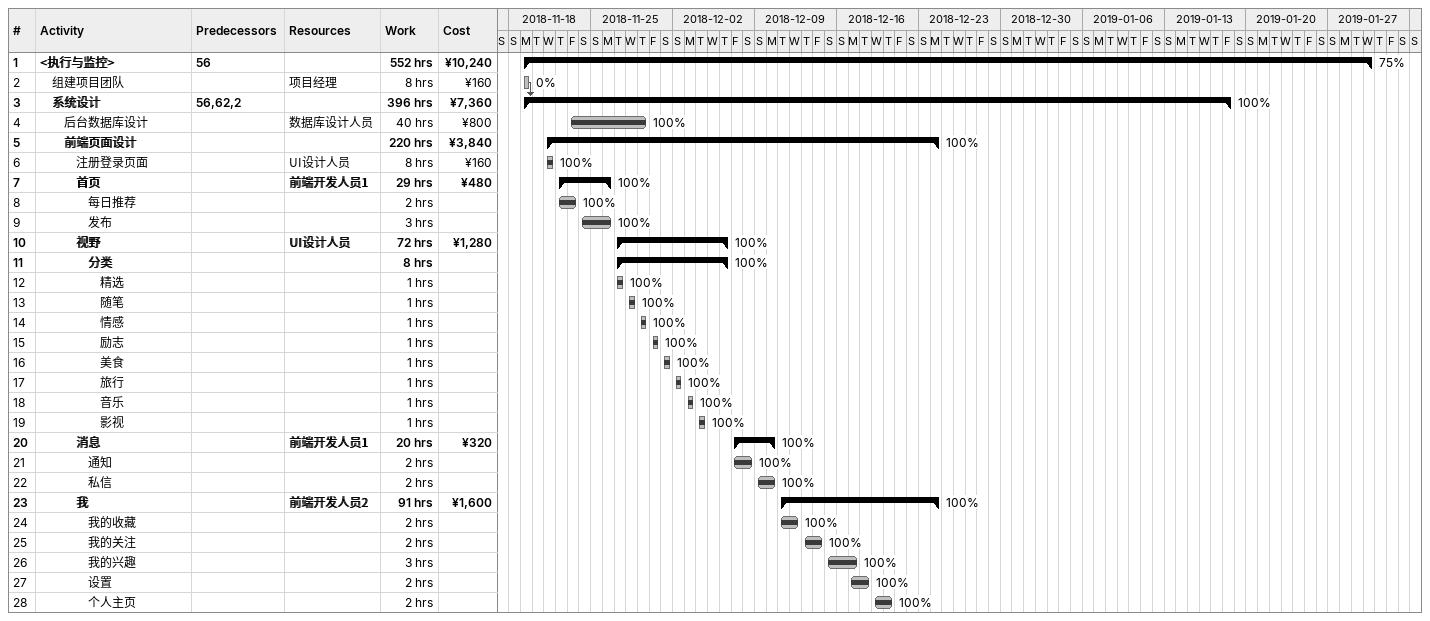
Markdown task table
| ID | Level | Task | Start | Finish | Predecessors | Resources | % complete | Work (h) | Cost (¥) |
|---|---|---|---|---|---|---|---|---|---|
| 1 | 1 | **<执行与监控>** | 2018-11-19 | 2019-01-30 | 56 |  | 75 | 552 | 10240 |
| 2 | 2 | 组建项目团队 | 2018-11-19 | 2018-11-19 |  | 项目经理 | 0 | 8 | 160 |
| 3 | 2 | **系统设计** | 2018-11-19 | 2019-01-18 | 56, 62, 2 |  | 100 | 396 | 7360 |
| 4 | 3 | 后台数据库设计 | 2018-11-23 | 2018-11-29 |  | 数据库设计人员 | 100 | 40 | 800 |
| 5 | 3 | **前端页面设计** | 2018-11-21 | 2018-12-24 |  |  | 100 | 220 | 3840 |
| 6 | 4 | 注册登录页面 | 2018-11-21 | 2018-11-21 |  | UI设计人员 | 100 | 8 | 160 |
| 7 | 4 | **首页** | 2018-11-22 | 2018-11-26 |  | 前端开发人员1 | 100 | 29 | 480 |
| 8 | 5 | 每日推荐 | 2018-11-22 | 2018-11-23 |  |  | 100 | 2 |  |
| 9 | 5 | 发布 | 2018-11-24 | 2018-11-26 |  |  | 100 | 3 |  |
| 10 | 4 | **视野** | 2018-11-27 | 2018-12-06 |  | UI设计人员 | 100 | 72 | 1280 |
| 11 | 5 | **分类** | 2018-11-27 | 2018-12-06 |  |  | 100 | 8 |  |
| 12 | 6 | 精选 | 2018-11-27 | 2018-11-27 |  |  | 100 | 1 |  |
| 13 | 6 | 随笔 | 2018-11-28 | 2018-11-28 |  |  | 100 | 1 |  |
| 14 | 6 | 情感 | 2018-11-29 | 2018-11-29 |  |  | 100 | 1 |  |
| 15 | 6 | 励志 | 2018-11-30 | 2018-11-30 |  |  | 100 | 1 |  |
| 16 | 6 | 美食 | 2018-12-01 | 2018-12-01 |  |  | 100 | 1 |  |
| 17 | 6 | 旅行 | 2018-12-02 | 2018-12-02 |  |  | 100 | 1 |  |
| 18 | 6 | 音乐 | 2018-12-03 | 2018-12-03 |  |  | 100 | 1 |  |
| 19 | 6 | 影视 | 2018-12-04 | 2018-12-04 |  |  | 100 | 1 |  |
| 20 | 4 | **消息** | 2018-12-07 | 2018-12-10 |  | 前端开发人员1 | 100 | 20 | 320 |
| 21 | 5 | 通知 | 2018-12-07 | 2018-12-08 |  |  | 100 | 2 |  |
| 22 | 5 | 私信 | 2018-12-09 | 2018-12-10 |  |  | 100 | 2 |  |
| 23 | 4 | **我** | 2018-12-11 | 2018-12-24 |  | 前端开发人员2 | 100 | 91 | 1600 |
| 24 | 5 | 我的收藏 | 2018-12-11 | 2018-12-12 |  |  | 100 | 2 |  |
| 25 | 5 | 我的关注 | 2018-12-13 | 2018-12-14 |  |  | 100 | 2 |  |
| 26 | 5 | 我的兴趣 | 2018-12-15 | 2018-12-17 |  |  | 100 | 3 |  |
| 27 | 5 | 设置 | 2018-12-17 | 2018-12-18 |  |  | 100 | 2 |  |
| 28 | 5 | 个人主页 | 2018-12-19 | 2018-12-20 |  |  | 100 | 2 |  |
